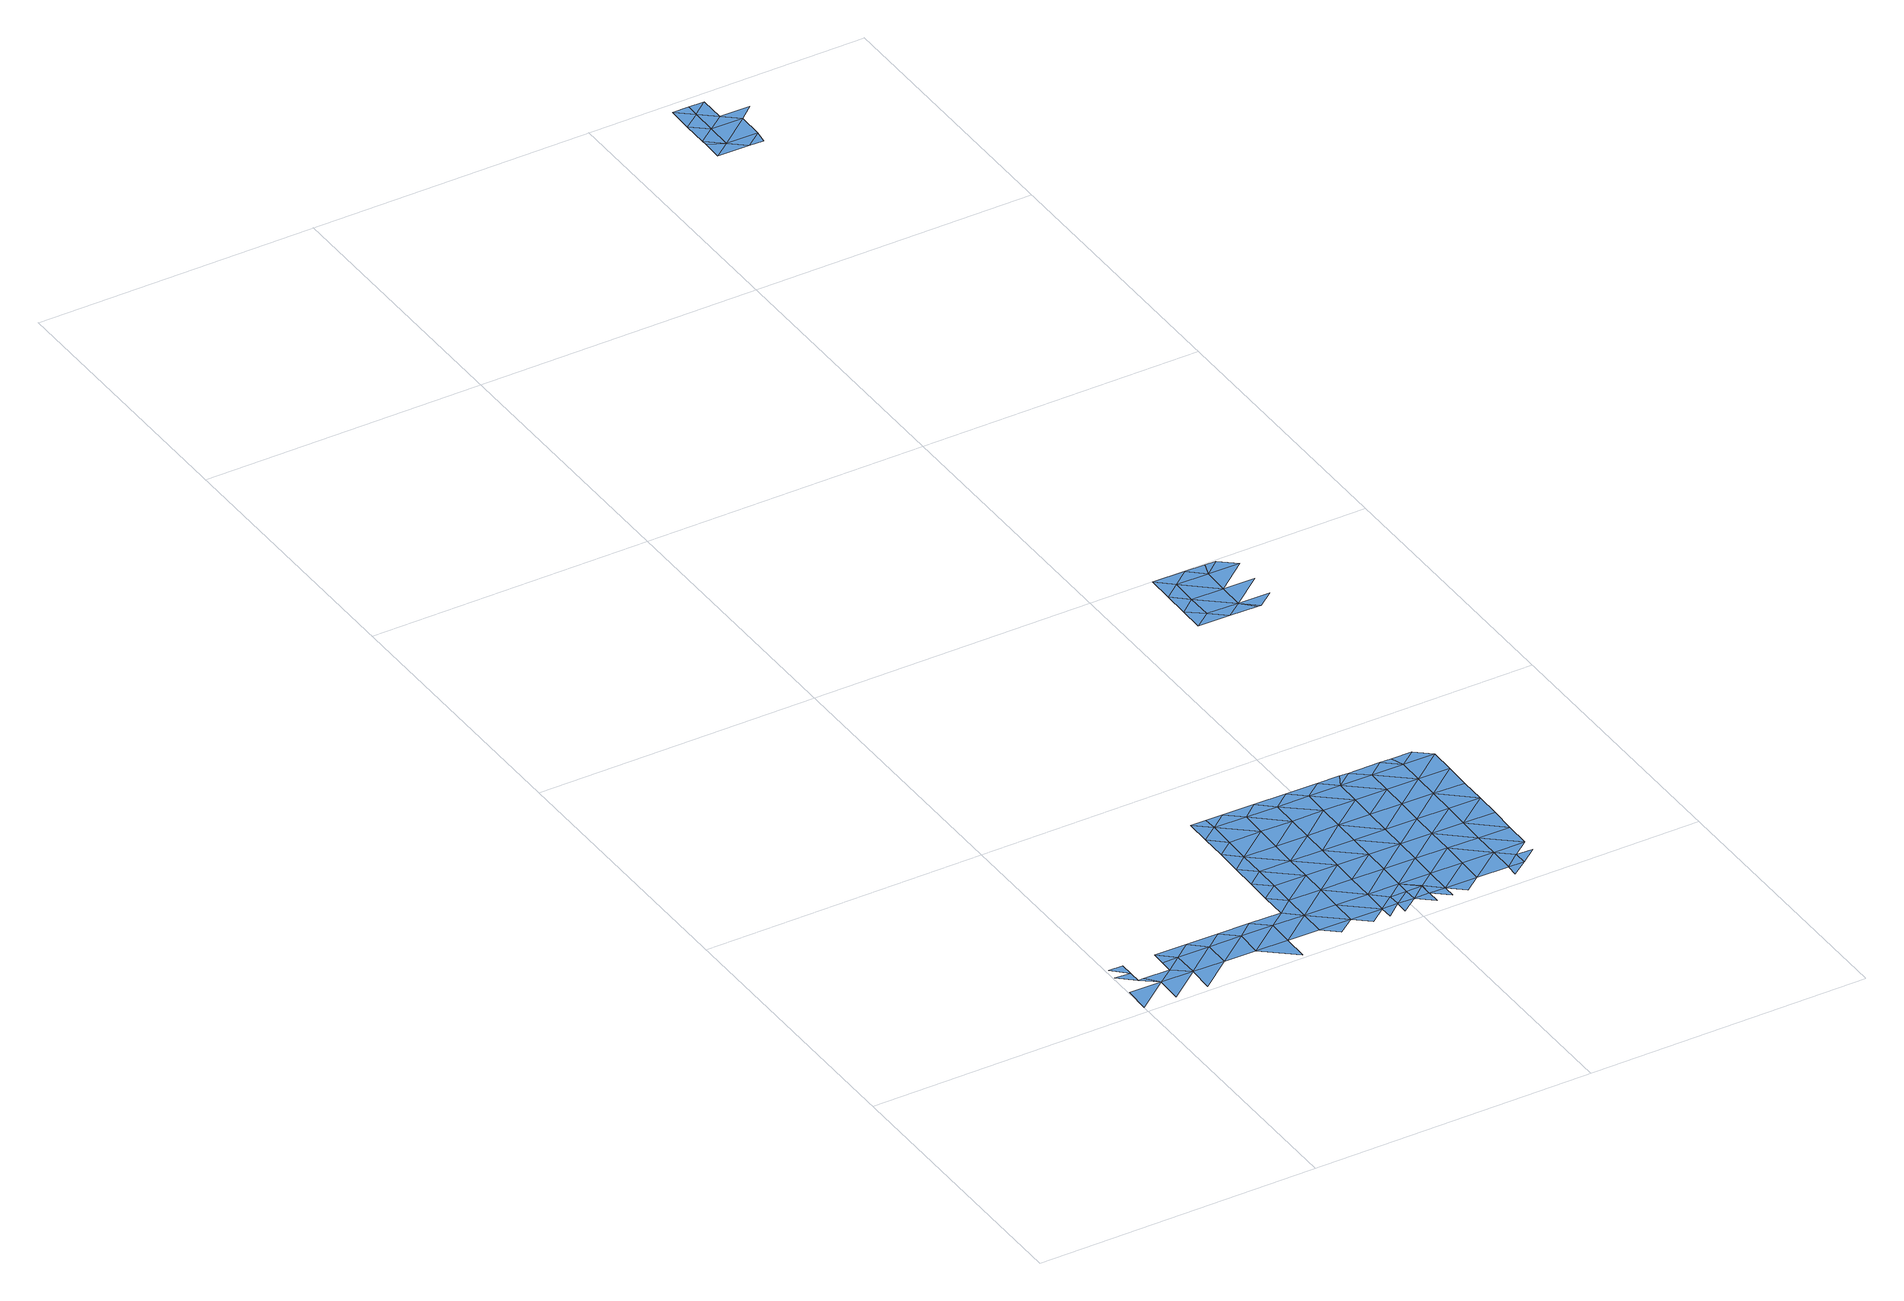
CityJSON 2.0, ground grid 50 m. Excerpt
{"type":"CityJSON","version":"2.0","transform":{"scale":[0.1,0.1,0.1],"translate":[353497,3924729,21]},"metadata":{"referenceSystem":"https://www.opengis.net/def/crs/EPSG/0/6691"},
"CityObjects":{
"waterbody1":{"type":"WaterBody","attributes":{"name":"3","class":"1140","function":"1","WaterBodyRiverFloodingRiskAttribute.description":"6","WaterBodyRiverFloodingRiskAttribute.rankOrg":"1","WaterBodyRiverFloodingRiskAttribute.adminType":"2","WaterBodyRiverFloodingRiskAttribute.scale":"L2"},"geometry":[{"type":"MultiSurface","lod":"1","boundaries":[[[0,1,2]],[[3,4,5]],[[6,3,7]],[[2,8,5]],[[2,9,8]],[[2,10,11]],[[2,11,9]],[[12,13,9]],[[13,12,14]],[[9,11,12]],[[11,15,16]],[[14,12,17]],[[16,18,11]],[[12,11,18]],[[12,18,17]],[[19,18,16]],[[17,18,20]],[[19,20,18]],[[16,21,19]],[[22,20,19]],[[23,24,21]],[[21,25,19]],[[25,22,19]],[[21,24,25]],[[26,22,25]],[[25,24,27]],[[25,27,26]],[[24,28,27]],[[29,26,30]],[[26,27,30]],[[31,28,32]],[[33,29,30]],[[34,29,33]],[[27,28,31]],[[35,36,34]],[[31,37,27]],[[27,38,30]],[[35,34,33]],[[37,38,27]],[[39,40,36]],[[30,41,33]],[[36,35,39]],[[42,43,40]],[[39,42,40]],[[44,37,31]],[[35,33,41]],[[45,39,35]],[[30,38,41]],[[42,46,43]],[[47,43,46]],[[31,48,44]],[[37,49,38]],[[45,35,41]],[[44,49,37]],[[45,50,39]],[[47,46,51]],[[52,46,42]],[[49,53,38]],[[38,54,41]],[[42,39,52]],[[55,51,46]],[[56,57,44]],[[39,50,52]],[[58,55,46]],[[52,58,46]],[[57,59,44]],[[44,59,49]],[[45,41,54]],[[38,53,54]],[[60,50,45]],[[59,61,49]],[[62,60,45]],[[62,45,54]],[[49,63,53]],[[50,64,52]],[[58,65,55]],[[61,63,49]],[[52,64,58]],[[53,66,54]],[[61,59,67]],[[66,62,54]],[[50,60,64]],[[67,68,61]],[[58,69,65]],[[53,63,66]],[[70,60,62]],[[58,64,69]],[[71,61,68]],[[72,70,62]],[[72,62,66]],[[73,74,71]],[[60,75,64]],[[69,76,65]],[[77,78,61]],[[73,79,74]],[[61,71,77]],[[64,75,69]],[[63,61,78]],[[63,80,66]],[[71,74,77]],[[75,60,70]],[[66,80,72]],[[69,81,76]],[[82,77,74]],[[63,78,80]],[[69,75,81]],[[83,82,74]],[[74,84,83]],[[70,72,85]],[[85,72,80]],[[70,86,75]],[[81,87,76]],[[88,86,70]],[[86,81,75]],[[88,70,85]],[[78,77,89]],[[78,90,80]],[[77,82,89]],[[91,85,80]],[[90,91,80]],[[81,92,87]],[[78,89,90]],[[93,88,85]],[[92,81,86]],[[83,94,82]],[[95,86,88]],[[96,87,92]],[[89,82,94]],[[95,92,86]],[[83,97,94]],[[85,91,93]],[[90,89,98]],[[99,100,97]],[[95,88,93]],[[89,94,98]],[[96,92,101]],[[100,102,97]],[[92,103,101]],[[94,97,102]],[[104,93,91]],[[90,98,105]],[[91,90,106]],[[92,95,103]],[[106,90,105]],[[106,104,91]],[[93,107,95]],[[98,94,108]],[[94,102,108]],[[104,107,93]],[[109,101,103]],[[98,110,105]],[[95,107,103]],[[110,98,108]],[[105,111,106]],[[112,109,103]],[[113,105,110]],[[103,107,112]],[[111,105,113]],[[104,106,111]],[[114,107,104]],[[109,112,115]],[[116,104,111]],[[112,117,115]],[[107,118,112]],[[104,116,114]],[[118,107,114]],[[112,118,117]]]}]},
"waterbody2":{"type":"WaterBody","attributes":{"name":"3","class":"1140","function":"1","WaterBodyRiverFloodingRiskAttribute.description":"6","WaterBodyRiverFloodingRiskAttribute.rankOrg":"2","WaterBodyRiverFloodingRiskAttribute.adminType":"2","WaterBodyRiverFloodingRiskAttribute.scale":"L2"},"geometry":[{"type":"MultiSurface","lod":"1","boundaries":[[[57,119,120]],[[57,67,59]],[[67,57,120]],[[120,68,67]],[[121,73,120]],[[73,68,120]],[[73,71,68]],[[102,100,122]]]}]},
"waterbody3":{"type":"WaterBody","attributes":{"name":"3","class":"1140","function":"1","WaterBodyRiverFloodingRiskAttribute.description":"6","WaterBodyRiverFloodingRiskAttribute.rankOrg":"1","WaterBodyRiverFloodingRiskAttribute.adminType":"2","WaterBodyRiverFloodingRiskAttribute.scale":"L2"},"geometry":[{"type":"MultiSurface","lod":"1","boundaries":[[[123,124,125]],[[126,125,124]],[[127,128,123]],[[123,125,127]],[[128,129,130]],[[128,127,129]],[[126,131,125]],[[129,132,130]],[[127,125,131]],[[127,133,129]],[[134,131,126]],[[133,127,131]],[[135,132,129]],[[133,135,129]],[[131,134,136]],[[136,137,131]],[[132,135,138]],[[139,135,133]],[[133,131,140]],[[141,138,135]],[[139,141,135]],[[142,143,144]],[[142,145,143]],[[145,146,143]],[[147,144,143]],[[148,144,147]],[[149,150,148]],[[149,148,147]],[[151,143,146]],[[143,152,147]],[[150,149,153]],[[147,154,149]],[[151,152,143]],[[154,155,149]],[[146,156,151]],[[147,152,154]],[[153,149,155]],[[154,152,157]]]}]}
},
"vertices":[
[2,59,0],[1,13,0],[59,58,0],[31,103,0],[3,105,0],[31,81,0],[6,128,0],[31,127,0],[41,81,0],[88,80,0],[58,12,0],[116,57,0],[116,103,0],[88,101,0],[89,127,0],[115,11,0],[172,56,0],[145,126,0],[173,102,0],[230,101,0],[202,125,0],[229,55,0],[258,124,0],[285,8,0],[286,54,0],[287,100,0],[316,123,0],[343,99,0],[343,53,0],[316,169,0],[344,146,0],[399,52,0],[370,30,0],[345,192,0],[317,215,0],[346,238,0],[318,261,0],[400,98,0],[401,145,0],[346,284,0],[319,308,0],[402,191,0],[347,330,0],[319,354,0],[456,51,0],[402,237,0],[348,376,0],[320,400,0],[427,29,0],[457,97,0],[403,283,0],[347,400,0],[404,329,0],[457,144,0],[458,190,0],[376,399,0],[456,28,0],[484,51,0],[405,375,0],[484,73,0],[460,282,0],[513,96,0],[459,236,0],[514,143,0],[460,328,0],[433,398,0],[515,189,0],[513,73,0],[541,73,0],[461,374,0],[516,282,0],[542,73,0],[516,235,0],[541,50,0],[569,49,0],[517,328,0],[490,397,0],[570,95,0],[571,142,0],[569,27,0],[572,188,0],[518,374,0],[627,94,0],[626,48,0],[597,26,0],[572,234,0],[574,327,0],[547,396,0],[573,281,0],[628,141,0],[628,187,0],[629,233,0],[575,373,0],[630,280,0],[684,93,0],[631,326,0],[587,396,0],[683,47,0],[684,140,0],[682,25,0],[711,47,0],[603,395,0],[711,70,0],[631,372,0],[687,279,0],[685,186,0],[686,232,0],[687,325,0],[740,93,0],[660,395,0],[741,139,0],[743,231,0],[688,371,0],[742,185,0],[744,324,0],[680,394,0],[743,278,0],[717,394,0],[745,370,0],
[484,28,0],[513,50,0],[541,27,0],[740,69,0],
[612,903,1],[611,858,1],[640,880,1],[668,857,1],[640,926,1],[612,950,1],[641,973,1],[613,997,1],[696,879,1],[670,996,1],[697,925,1],[718,856,1],[698,972,1],[724,856,1],[753,878,1],[706,995,1],[755,971,1],[754,924,1],[726,995,1],[636,2373,5],[664,2359,5],[636,2383,5],[635,2337,5],[692,2336,5],[665,2405,5],[636,2429,5],[665,2451,5],[637,2475,5],[721,2358,5],[721,2404,5],[666,2475,5],[694,2428,5],[694,2474,5],[718,2335,5],[748,2427,5]
]}
